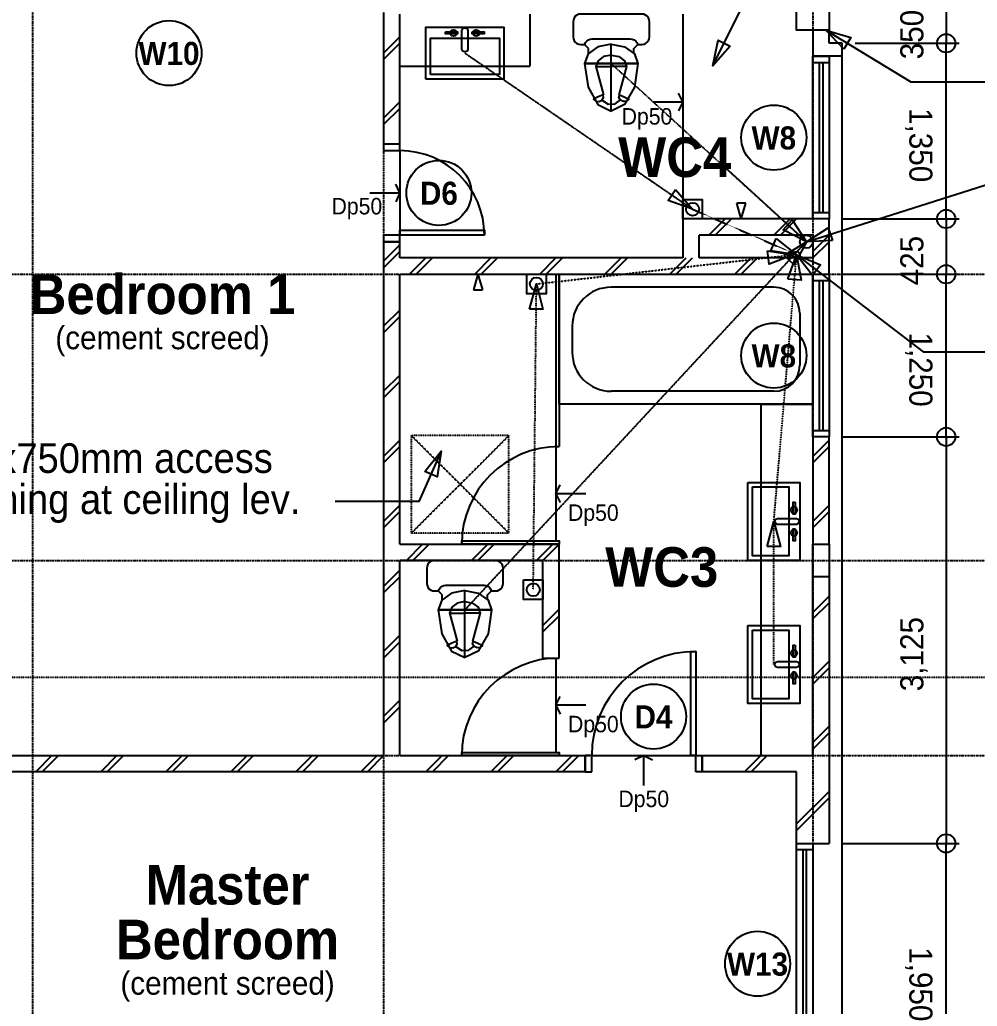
# Model space of a CAD drawing. Header units: inches. Extents: x 1543 to 314687, y -56168 to -771.
# Drawn here: x 55964 to 63326, y -42698 to -35115 of the extents above; entities that cross this region are included whole.
import ezdxf

# ---------------------------------------------------------------- set-up
doc = ezdxf.new("R2010")
doc.units = ezdxf.units.IN
doc.header["$MEASUREMENT"] = 0
for name, pattern in [('PC_DASH_1', [0.125, 0.055556, -0.069444]), ('PC_DASH_2', [0.638889, 0.277778, -0.083333, 0.055556, -0.083333, 0.055556, -0.083333]), ('PC_DASH_3', [0.069444, 0.027778, -0.041667])]:
    doc.linetypes.add(name, pattern=pattern)
for name, color, linetype in [('First Floor Plan', 7, 'Continuous'), ('Grid Line', 7, 'Continuous'), ('Text', 7, 'Continuous')]:
    doc.layers.add(name, color=color, linetype=linetype)

# ---------------------------------------------------------------- blocks, each defined once
blk = doc.blocks.new('PD_914015')
at = {"layer": 'Grid Line', "color": 12, "linetype": 'PC_DASH_2', "true_color": 0xdc0806}
for p, q in [((56061.8, -32071), (56061.8, -54071)), ((58761.8, -32071), (58761.8, -54071)), ((62061.8, -32071), (62061.8, -54071))]:
    blk.add_line(p, q, dxfattribs=at)
blk = doc.blocks.new('PD_914177')
at = {"layer": 'Grid Line', "color": 12, "true_color": 0xdc0806}
blk.add_line((63086.8, -34946), (63086.8, -35296), dxfattribs=at)
for centre in [(63086.8, -34946), (63086.8, -35296)]:
    blk.add_circle(centre, 70.6, dxfattribs=at)
at = {"layer": 'Grid Line', "color": 7, "insert": (62734, -35228.9), "char_height": 177.491, "width": 423.333, "attachment_point": 2, "rotation": 90}
blk.add_mtext('\\pxsm0.83;\\fHelvetica|b0|i0|c0|p177.4913;\\W0.92;350', dxfattribs=at)
blk = doc.blocks.new('PD_914176')
at = {"layer": 'Grid Line', "color": 12, "true_color": 0xdc0806}
for p, q in [((62286.8, -34946), (63186.8, -34946)), ((62386.8, -35296), (63186.8, -35296))]:
    blk.add_line(p, q, dxfattribs=at)
at = {"layer": 'Grid Line'}
blk.add_blockref('PD_914177', (0, 0), dxfattribs=at)
blk = doc.blocks.new('PD_914227')
at = {"layer": 'Grid Line', "color": 12, "true_color": 0xdc0806}
blk.add_line((63086.8, -36646), (63086.8, -35296), dxfattribs=at)
for centre in [(63086.8, -35296), (63086.8, -36646)]:
    blk.add_circle(centre, 70.6, dxfattribs=at)
at = {"layer": 'Grid Line', "color": 7, "insert": (62981, -36078.9), "char_height": 177.491, "width": 635, "attachment_point": 2, "rotation": 270}
blk.add_mtext('\\pxsm0.83;\\fHelvetica|b0|i0|c0|p177.4913;\\W0.92;1,350', dxfattribs=at)
blk = doc.blocks.new('PD_914226')
at = {"layer": 'Grid Line', "color": 12, "true_color": 0xdc0806}
for p, q in [((62386.8, -35296), (63186.8, -35296)), ((62286.8, -36646), (63186.8, -36646))]:
    blk.add_line(p, q, dxfattribs=at)
at = {"layer": 'Grid Line'}
blk.add_blockref('PD_914227', (0, 0), dxfattribs=at)
blk = doc.blocks.new('PD_914229')
at = {"layer": 'Grid Line', "color": 12, "true_color": 0xdc0806}
blk.add_line((63086.8, -36646), (63086.8, -37071), dxfattribs=at)
for centre in [(63086.8, -36646), (63086.8, -37071)]:
    blk.add_circle(centre, 70.6, dxfattribs=at)
at = {"layer": 'Grid Line', "color": 7, "insert": (62734, -36966.4), "char_height": 177.491, "width": 423.333, "attachment_point": 2, "rotation": 90}
blk.add_mtext('\\pxsm0.83;\\fHelvetica|b0|i0|c0|p177.4913;\\W0.92;425', dxfattribs=at)
blk = doc.blocks.new('PD_914228')
at = {"layer": 'Grid Line', "color": 12, "true_color": 0xdc0806}
for p, q in [((62286.8, -36646), (63186.8, -36646)), ((62286.8, -37071), (63186.8, -37071))]:
    blk.add_line(p, q, dxfattribs=at)
at = {"layer": 'Grid Line'}
blk.add_blockref('PD_914229', (0, 0), dxfattribs=at)
blk = doc.blocks.new('PD_914231')
at = {"layer": 'Grid Line', "color": 12, "true_color": 0xdc0806}
blk.add_line((63086.8, -38321), (63086.8, -37071), dxfattribs=at)
for centre in [(63086.8, -37071), (63086.8, -38321)]:
    blk.add_circle(centre, 70.6, dxfattribs=at)
at = {"layer": 'Grid Line', "color": 7, "insert": (62981, -37803.9), "char_height": 177.491, "width": 635, "attachment_point": 2, "rotation": 270}
blk.add_mtext('\\pxsm0.83;\\fHelvetica|b0|i0|c0|p177.4913;\\W0.92;1,250', dxfattribs=at)
blk = doc.blocks.new('PD_914230')
at = {"layer": 'Grid Line', "color": 12, "true_color": 0xdc0806}
for p, q in [((62286.8, -37071), (63186.8, -37071)), ((62286.8, -38321), (63186.8, -38321))]:
    blk.add_line(p, q, dxfattribs=at)
at = {"layer": 'Grid Line'}
blk.add_blockref('PD_914231', (0, 0), dxfattribs=at)
blk = doc.blocks.new('PD_914233')
at = {"layer": 'Grid Line', "color": 12, "true_color": 0xdc0806}
blk.add_line((63086.8, -38321), (63086.8, -41446), dxfattribs=at)
for centre in [(63086.8, -38321), (63086.8, -41446)]:
    blk.add_circle(centre, 70.6, dxfattribs=at)
at = {"layer": 'Grid Line', "color": 7, "insert": (62734, -39991.4), "char_height": 177.491, "width": 635, "attachment_point": 2, "rotation": 90}
blk.add_mtext('\\pxsm0.83;\\fHelvetica|b0|i0|c0|p177.4913;\\W0.92;3,125', dxfattribs=at)
blk = doc.blocks.new('PD_914232')
at = {"layer": 'Grid Line', "color": 12, "true_color": 0xdc0806}
for p, q in [((62286.8, -38321), (63186.8, -38321)), ((62286.8, -41446), (63186.8, -41446))]:
    blk.add_line(p, q, dxfattribs=at)
at = {"layer": 'Grid Line'}
blk.add_blockref('PD_914233', (0, 0), dxfattribs=at)
blk = doc.blocks.new('PD_914235')
at = {"layer": 'Grid Line', "color": 12, "true_color": 0xdc0806}
blk.add_line((63086.8, -43396), (63086.8, -41446), dxfattribs=at)
for centre in [(63086.8, -41446), (63086.8, -43396)]:
    blk.add_circle(centre, 70.6, dxfattribs=at)
at = {"layer": 'Grid Line', "color": 7, "insert": (62981, -42528.9), "char_height": 177.491, "width": 635, "attachment_point": 2, "rotation": 270}
blk.add_mtext('\\pxsm0.83;\\fHelvetica|b0|i0|c0|p177.4913;\\W0.92;1,950', dxfattribs=at)
blk = doc.blocks.new('PD_914234')
at = {"layer": 'Grid Line', "color": 12, "true_color": 0xdc0806}
for p, q in [((62286.8, -41446), (63186.8, -41446)), ((62386.8, -43396), (63186.8, -43396))]:
    blk.add_line(p, q, dxfattribs=at)
at = {"layer": 'Grid Line'}
blk.add_blockref('PD_914235', (0, 0), dxfattribs=at)
blk = doc.blocks.new('PD_914238')
at = {"layer": 'Grid Line', "color": 12, "linetype": 'PC_DASH_2', "true_color": 0xdc0806}
for p, q in [((38561.8, -37071), (66561.8, -37071)), ((38561.8, -39271), (66561.8, -39271)), ((38561.8, -40771), (66561.8, -40771))]:
    blk.add_line(p, q, dxfattribs=at)
blk = doc.blocks.new('PD_914742')
at = {"layer": 'First Floor Plan', "color": 7}
for p, q in [((60337.6, -35335.1), (60306.5, -35303.9)), ((60337.6, -35371.7), (60337.6, -35335.1)), ((60686, -35335.1), (60717.1, -35303.9)), ((60686, -35371.7), (60686, -35335.1))]:
    blk.add_line(p, q, dxfattribs=at)
for points in [[(60715.2, -35305.7), (60746.5, -35305.7), (60761.7, -35303.7), (60775.8, -35297.9), (60788, -35288.5), (60797.3, -35276.4), (60803.2, -35262.2), (60805.2, -35247), (60805.2, -35129.7), (60803.2, -35114.5), (60797.3, -35100.4), (60788, -35088.2), (60775.8, -35078.9), (60761.7, -35073), (60746.5, -35071), (60277.1, -35071), (60261.9, -35073), (60247.8, -35078.9), (60235.6, -35088.2), (60226.3, -35100.4), (60220.4, -35114.5), (60218.4, -35129.7), (60218.4, -35247), (60220.4, -35262.2), (60226.3, -35276.4), (60235.6, -35288.5), (60247.8, -35297.9), (60261.9, -35303.7), (60277.1, -35305.7), (60308.4, -35305.7), (60308.5, -35305.2), (60314.3, -35291), (60323.6, -35278.9), (60335.8, -35269.6), (60349.9, -35263.7), (60365.1, -35261.7), (60658.5, -35261.7), (60673.7, -35263.7), (60687.8, -35269.6), (60700, -35278.9), (60709.3, -35291), (60715.1, -35305.2), (60715.2, -35305.7)], [(60511.8, -35451.3), (60511.8, -35303), (60409.1, -35322.9), (60334, -35377.2), (60306.4, -35451.3), (60511.8, -35451.3)], [(60511.8, -35451.3), (60511.8, -35303), (60614.5, -35322.9), (60689.6, -35377.2), (60717.1, -35451.3), (60717.1, -35451.3), (60511.8, -35451.3)], [(60511.8, -35475.4), (60511.8, -35386.4), (60453.1, -35398.3), (60410.2, -35430.9), (60394.5, -35475.4), (60511.8, -35475.4)], [(60511.8, -35475.4), (60511.8, -35386.4), (60570.5, -35398.3), (60613.4, -35430.9), (60629.1, -35475.4), (60629.1, -35475.4), (60511.8, -35475.4)], [(60511.8, -35451.3), (60306.5, -35451.3), (60306.5, -35451.3), (60334, -35633.9), (60409.1, -35767.5), (60511.8, -35816.4), (60511.8, -35451.3)], [(60394.5, -35474.1), (60453.1, -35691.3)], [(60511.8, -35451.3), (60717.1, -35451.3), (60689.6, -35633.9), (60614.5, -35767.5), (60511.8, -35816.4), (60511.8, -35451.3)], [(60629.1, -35474.1), (60570.5, -35691.3)], [(60412.1, -35706.7), (60376.1, -35724.2), (60394, -35739.7), (60418.5, -35743.1), (60440.7, -35733.1), (60452.4, -35713.5), (60449.4, -35691.3), (60412.1, -35706.7)], [(60611.5, -35706.7), (60647.5, -35724.2), (60629.6, -35739.7), (60605.1, -35743.1), (60582.9, -35733.1), (60571.1, -35713.5), (60574.2, -35691.3), (60611.5, -35706.7)], [(60445.5, -35736.1), (60488.9, -35762.9), (60541.5, -35760.8), (60582.2, -35730.8)]]:
    blk.add_lwpolyline(points, dxfattribs=at)
blk = doc.blocks.new('PD_914744')
at = {"layer": 'First Floor Plan', "color": 7}
for p, q in [((61936.8, -43296), (61936.8, -43246)), ((61936.8, -43246), (62061.8, -43246)), ((62061.8, -43296), (61936.8, -43296)), ((62061.8, -43246), (62061.8, -43296))]:
    blk.add_line(p, q, dxfattribs=at)
blk = doc.blocks.new('PD_914745')
at = {"layer": 'First Floor Plan', "color": 7}
for p, q in [((61936.8, -41496), (61936.8, -41446)), ((61936.8, -41446), (62061.8, -41446)), ((62061.8, -41446), (62061.8, -41496)), ((62061.8, -41496), (61936.8, -41496))]:
    blk.add_line(p, q, dxfattribs=at)
blk = doc.blocks.new('PD_914743')
at = {"layer": 'First Floor Plan', "color": 7}
for p, q in [((61936.8, -43296), (61936.8, -41446)), ((62061.8, -41446), (62061.8, -43296)), ((61986.3, -43246), (61986.3, -41496)), ((62012.3, -43246), (62012.3, -41496))]:
    blk.add_line(p, q, dxfattribs=at)
at = {"layer": 'First Floor Plan'}
for name in ['PD_914745', 'PD_914744']:
    blk.add_blockref(name, (0, 0), dxfattribs=at)
blk = doc.blocks.new('PD_914746')
at = {"layer": 'First Floor Plan', "color": 7}
blk.add_lwpolyline([(59361.8, -40746), (60111.8, -40746), (60111.8, -40771), (59361.8, -40771), (59361.8, -40746)], dxfattribs=at)
blk.add_arc((60111.8, -40771), 750, 90, 180, dxfattribs=at)
blk = doc.blocks.new('PD_914747')
at = {"layer": 'First Floor Plan', "color": 7}
blk.add_lwpolyline([(59361.8, -39121), (60111.8, -39121), (60111.8, -39146), (59361.8, -39146), (59361.8, -39121)], dxfattribs=at)
blk.add_arc((60111.8, -39146), 750, 90, 180, dxfattribs=at)
blk = doc.blocks.new('PD_914748')
at = {"layer": 'First Floor Plan', "color": 7}
for p, q in [((60111.8, -37071), (62061.8, -37071)), ((60111.8, -38071), (60111.8, -37071)), ((62061.8, -37071), (62061.8, -38071)), ((61761.8, -37171), (60511.8, -37171)), ((61961.8, -37371), (61961.8, -37771)), ((60211.8, -37471), (60211.8, -37671)), ((61761.8, -37971), (60511.8, -37971)), ((62061.8, -38071), (60111.8, -38071))]:
    blk.add_line(p, q, dxfattribs=at)
for centre, radius, start, end in [((60511.8, -37471), 300, 90, 180), ((61761.8, -37371), 200, 0, 90), ((60511.8, -37671), 300, 180, 270), ((61761.8, -37771), 200, 270, 0)]:
    blk.add_arc(centre, radius, start, end, dxfattribs=at)
blk = doc.blocks.new('PD_914749')
at = {"layer": 'First Floor Plan', "color": 7}
blk.add_lwpolyline([(59836.8, -39421), (59986.8, -39421), (59986.8, -39571), (59836.8, -39571), (59836.8, -39421)], dxfattribs=at)
blk.add_circle((59911.8, -39496), 50, dxfattribs=at)
blk = doc.blocks.new('PD_914751')
at = {"layer": 'First Floor Plan', "color": 7}
for p, q in [((62061.8, -38321), (62061.8, -38271)), ((62061.8, -38271), (62186.8, -38271)), ((62186.8, -38271), (62186.8, -38321)), ((62186.8, -38321), (62061.8, -38321))]:
    blk.add_line(p, q, dxfattribs=at)
blk = doc.blocks.new('PD_914752')
at = {"layer": 'First Floor Plan', "color": 7}
for p, q in [((62061.8, -37121), (62061.8, -37071)), ((62061.8, -37071), (62186.8, -37071)), ((62186.8, -37071), (62186.8, -37121)), ((62186.8, -37121), (62061.8, -37121))]:
    blk.add_line(p, q, dxfattribs=at)
blk = doc.blocks.new('PD_914750')
at = {"layer": 'First Floor Plan', "color": 7}
for p, q in [((62061.8, -38321), (62061.8, -37071)), ((62186.8, -37071), (62186.8, -38321)), ((62111.3, -37121), (62111.3, -38271)), ((62137.3, -37121), (62137.3, -38271))]:
    blk.add_line(p, q, dxfattribs=at)
at = {"layer": 'First Floor Plan'}
for name in ['PD_914752', 'PD_914751']:
    blk.add_blockref(name, (0, 0), dxfattribs=at)
blk = doc.blocks.new('PD_914754')
at = {"layer": 'First Floor Plan', "color": 7}
for p, q in [((60361.8, -40771), (60311.8, -40771)), ((60311.8, -40771), (60311.8, -40896)), ((60361.8, -40896), (60361.8, -40771)), ((60311.8, -40896), (60361.8, -40896))]:
    blk.add_line(p, q, dxfattribs=at)
blk = doc.blocks.new('PD_914755')
at = {"layer": 'First Floor Plan', "color": 7}
for p, q in [((61161.8, -40896), (61161.8, -40771)), ((61161.8, -40771), (61211.8, -40771)), ((61211.8, -40771), (61211.8, -40896)), ((61211.8, -40896), (61161.8, -40896))]:
    blk.add_line(p, q, dxfattribs=at)
blk = doc.blocks.new('PD_914753')
at = {"layer": 'First Floor Plan', "color": 7}
blk.add_lwpolyline([(61123.8, -40771), (61123.8, -39971), (61161.8, -39971), (61161.8, -40771), (61123.8, -40771)], dxfattribs=at)
blk.add_arc((61161.8, -40771), 800, 90, 180, dxfattribs=at)
at = {"layer": 'First Floor Plan'}
for name in ['PD_914754', 'PD_914755']:
    blk.add_blockref(name, (0, 0), dxfattribs=at)
blk = doc.blocks.new('PD_914760')
at = {"layer": 'First Floor Plan', "color": 7}
for p, q in [((62061.8, -36646), (62061.8, -36596)), ((62061.8, -36596), (62186.8, -36596)), ((62186.8, -36596), (62186.8, -36646)), ((62186.8, -36646), (62061.8, -36646))]:
    blk.add_line(p, q, dxfattribs=at)
blk = doc.blocks.new('PD_914761')
at = {"layer": 'First Floor Plan', "color": 7}
for p, q in [((62061.8, -35446), (62061.8, -35396)), ((62061.8, -35396), (62186.8, -35396)), ((62186.8, -35396), (62186.8, -35446)), ((62186.8, -35446), (62061.8, -35446))]:
    blk.add_line(p, q, dxfattribs=at)
blk = doc.blocks.new('PD_914759')
at = {"layer": 'First Floor Plan', "color": 7}
for p, q in [((62061.8, -36646), (62061.8, -35396)), ((62186.8, -35396), (62186.8, -36646)), ((62111.3, -35446), (62111.3, -36596)), ((62137.3, -35446), (62137.3, -36596))]:
    blk.add_line(p, q, dxfattribs=at)
at = {"layer": 'First Floor Plan'}
for name in ['PD_914761', 'PD_914760']:
    blk.add_blockref(name, (0, 0), dxfattribs=at)
blk = doc.blocks.new('PD_914766')
at = {"layer": 'First Floor Plan', "color": 7}
for p, q in [((58886.8, -36771), (58761.8, -36771)), ((58761.8, -36771), (58761.8, -36821)), ((58886.8, -36821), (58886.8, -36771)), ((58761.8, -36821), (58886.8, -36821))]:
    blk.add_line(p, q, dxfattribs=at)
blk = doc.blocks.new('PD_914767')
at = {"layer": 'First Floor Plan', "color": 7}
for p, q in [((58886.8, -36071), (58761.8, -36071)), ((58761.8, -36071), (58761.8, -36121)), ((58886.8, -36121), (58886.8, -36071)), ((58761.8, -36121), (58886.8, -36121))]:
    blk.add_line(p, q, dxfattribs=at)
blk = doc.blocks.new('PD_914765')
at = {"layer": 'First Floor Plan', "color": 7}
blk.add_lwpolyline([(59536.8, -36771), (58886.8, -36771), (58886.8, -36733), (59536.8, -36733), (59536.8, -36771)], dxfattribs=at)
blk.add_arc((58886.8, -36771), 650, 0, 90, dxfattribs=at)
at = {"layer": 'First Floor Plan'}
for name in ['PD_914767', 'PD_914766']:
    blk.add_blockref(name, (0, 0), dxfattribs=at)
blk = doc.blocks.new('PD_914768')
at = {"layer": 'First Floor Plan', "color": 7}
for p, q in [((59212.6, -39535.1), (59181.5, -39503.9)), ((59561, -39535.1), (59592.1, -39503.9)), ((59212.6, -39571.7), (59212.6, -39535.1)), ((59561, -39571.7), (59561, -39535.1))]:
    blk.add_line(p, q, dxfattribs=at)
for points in [[(59590.2, -39505.7), (59621.5, -39505.7), (59636.7, -39503.7), (59650.8, -39497.9), (59663, -39488.5), (59672.3, -39476.4), (59678.2, -39462.2), (59680.2, -39447), (59680.2, -39329.7), (59678.2, -39314.5), (59672.3, -39300.4), (59663, -39288.2), (59650.8, -39278.9), (59636.7, -39273), (59621.5, -39271), (59152.1, -39271), (59136.9, -39273), (59122.8, -39278.9), (59110.6, -39288.2), (59101.3, -39300.4), (59095.4, -39314.5), (59093.4, -39329.7), (59093.4, -39447), (59095.4, -39462.2), (59101.3, -39476.4), (59110.6, -39488.5), (59122.8, -39497.9), (59136.9, -39503.7), (59152.1, -39505.7), (59183.4, -39505.7), (59183.5, -39505.2), (59189.3, -39491), (59198.6, -39478.9), (59210.8, -39469.6), (59224.9, -39463.7), (59240.1, -39461.7), (59533.5, -39461.7), (59548.7, -39463.7), (59562.8, -39469.6), (59575, -39478.9), (59584.3, -39491), (59590.1, -39505.2), (59590.2, -39505.7)], [(59386.8, -39651.3), (59386.8, -39503), (59284.1, -39522.9), (59209, -39577.2), (59181.4, -39651.3), (59386.8, -39651.3)], [(59386.8, -39651.3), (59386.8, -39503), (59489.5, -39522.9), (59564.6, -39577.2), (59592.1, -39651.3), (59592.1, -39651.3), (59386.8, -39651.3)], [(59386.8, -39651.3), (59181.5, -39651.3), (59181.5, -39651.3), (59209, -39833.9), (59284.1, -39967.5), (59386.8, -40016.4), (59386.8, -39651.3)], [(59386.8, -39675.4), (59386.8, -39586.4), (59328.1, -39598.3), (59285.2, -39630.9), (59269.5, -39675.4), (59386.8, -39675.4)], [(59386.8, -39675.4), (59386.8, -39586.4), (59445.5, -39598.3), (59488.4, -39630.9), (59504.1, -39675.4), (59504.1, -39675.4), (59386.8, -39675.4)], [(59386.8, -39651.3), (59592.1, -39651.3), (59564.6, -39833.9), (59489.5, -39967.5), (59386.8, -40016.4), (59386.8, -39651.3)], [(59269.5, -39674.1), (59328.1, -39891.3)], [(59504.1, -39674.1), (59445.5, -39891.3)], [(59287.1, -39906.7), (59251.1, -39924.2), (59269, -39939.7), (59293.5, -39943.1), (59315.7, -39933.1), (59327.4, -39913.5), (59324.4, -39891.3), (59287.1, -39906.7)], [(59320.5, -39936.1), (59363.9, -39962.9), (59416.5, -39960.8), (59457.2, -39930.8)], [(59486.5, -39906.7), (59522.5, -39924.2), (59504.6, -39939.7), (59480.1, -39943.1), (59457.9, -39933.1), (59446.1, -39913.5), (59449.2, -39891.3), (59486.5, -39906.7)]]:
    blk.add_lwpolyline(points, dxfattribs=at)
blk = doc.blocks.new('PD_914801')
at = {"layer": 'First Floor Plan', "color": 7}
for p, q in [((59486.8, -37071), (59451.7, -37192.1)), ((59486.8, -37071), (59521.9, -37192.1)), ((59451.7, -37192.1), (59521.9, -37192.1))]:
    blk.add_line(p, q, dxfattribs=at)
blk = doc.blocks.new('PD_914802')
at = {"layer": 'First Floor Plan', "color": 7}
blk.add_lwpolyline([(59861.8, -37071), (60011.8, -37071), (60011.8, -37221), (59861.8, -37221), (59861.8, -37071)], dxfattribs=at)
blk.add_circle((59936.8, -37146), 50, dxfattribs=at)
blk = doc.blocks.new('PD_914805')
at = {"layer": 'First Floor Plan', "color": 7}
blk.add_lwpolyline([(61924.9, -40127.6), (61924.9, -40220.2), (61909.4, -40220.2), (61909.4, -40127.6), (61924.9, -40127.6)], dxfattribs=at)
blk.add_ellipse((61916.4, -40158.5), major_axis=(0, -26.1), ratio=0.929293, dxfattribs=at)
blk = doc.blocks.new('PD_914806')
at = {"layer": 'First Floor Plan', "color": 7}
blk.add_lwpolyline([(61924.9, -39921.9), (61924.9, -40014.5), (61909.4, -40014.5), (61909.4, -39921.9), (61924.9, -39921.9)], dxfattribs=at)
blk.add_ellipse((61916.4, -39983.6), major_axis=(0, -26.1), ratio=0.929293, dxfattribs=at)
blk = doc.blocks.new('PD_914804')
at = {"layer": 'First Floor Plan', "color": 7}
blk.add_lwpolyline([(61955.7, -40068.5), (61955.7, -40073.6), (61949.7, -40088.2), (61935.1, -40094.2), (61791.1, -40094.2), (61776.6, -40088.2), (61770.6, -40073.6), (61770.6, -40068.5), (61776.6, -40053.9), (61791.1, -40047.9), (61935.1, -40047.9), (61949.7, -40053.9), (61955.7, -40068.5)], dxfattribs=at)
at = {"layer": 'First Floor Plan'}
for name in ['PD_914806', 'PD_914805']:
    blk.add_blockref(name, (0, 0), dxfattribs=at)
blk = doc.blocks.new('PD_914803')
at = {"layer": 'First Floor Plan', "color": 7}
for points in [[(61561.8, -39771), (61961.8, -39771), (61961.8, -40371), (61561.8, -40371), (61561.8, -39771)], [(61596.8, -39806), (61876.8, -39806), (61876.8, -40336), (61596.8, -40336), (61596.8, -39806)]]:
    blk.add_lwpolyline(points, dxfattribs=at)
at = {"layer": 'First Floor Plan'}
blk.add_blockref('PD_914804', (0, 0), dxfattribs=at)
blk = doc.blocks.new('PD_914807')
at = {"layer": 'First Floor Plan', "color": 7}
for p, q in [((61511.8, -36646), (61476.7, -36525)), ((61546.9, -36525), (61476.7, -36525)), ((61511.8, -36646), (61546.9, -36525))]:
    blk.add_line(p, q, dxfattribs=at)
blk = doc.blocks.new('PD_914808')
at = {"layer": 'First Floor Plan', "color": 7}
blk.add_lwpolyline([(61061.8, -36496), (61211.8, -36496), (61211.8, -36646), (61061.8, -36646), (61061.8, -36496)], dxfattribs=at)
blk.add_circle((61136.8, -36571), 50, dxfattribs=at)
blk = doc.blocks.new('PD_914811')
at = {"layer": 'First Floor Plan', "color": 7}
blk.add_lwpolyline([(59443.4, -35208), (59536, -35208), (59536, -35223.4), (59443.4, -35223.4), (59443.4, -35208)], dxfattribs=at)
blk.add_ellipse((59474.2, -35216.4), major_axis=(26.1, 0), ratio=0.929293, dxfattribs=at)
blk = doc.blocks.new('PD_914812')
at = {"layer": 'First Floor Plan', "color": 7}
blk.add_lwpolyline([(59237.6, -35208), (59330.2, -35208), (59330.2, -35223.4), (59237.6, -35223.4), (59237.6, -35208)], dxfattribs=at)
blk.add_ellipse((59299.4, -35216.4), major_axis=(26.1, 0), ratio=0.929293, dxfattribs=at)
blk = doc.blocks.new('PD_914810')
at = {"layer": 'First Floor Plan', "color": 7}
blk.add_lwpolyline([(59384.2, -35177.1), (59389.4, -35177.1), (59403.9, -35183.1), (59409.9, -35197.7), (59409.9, -35341.7), (59403.9, -35356.3), (59389.4, -35362.3), (59384.2, -35362.3), (59369.7, -35356.3), (59363.7, -35341.7), (59363.7, -35197.7), (59369.7, -35183.1), (59384.2, -35177.1)], dxfattribs=at)
at = {"layer": 'First Floor Plan'}
for name in ['PD_914812', 'PD_914811']:
    blk.add_blockref(name, (0, 0), dxfattribs=at)
blk = doc.blocks.new('PD_914809')
at = {"layer": 'First Floor Plan', "color": 7}
for points in [[(59086.8, -35571), (59086.8, -35171), (59686.8, -35171), (59686.8, -35571), (59086.8, -35571)], [(59121.8, -35536), (59121.8, -35256), (59651.8, -35256), (59651.8, -35536), (59121.8, -35536)]]:
    blk.add_lwpolyline(points, dxfattribs=at)
at = {"layer": 'First Floor Plan'}
blk.add_blockref('PD_914810', (0, 0), dxfattribs=at)
blk = doc.blocks.new('PD_914814')
at = {"layer": 'First Floor Plan', "color": 7}
for q in [(60693.8, -40802.7), (60829.8, -40802.7)]:
    blk.add_line((60761.8, -40771), q, dxfattribs=at)
blk = doc.blocks.new('PD_914813')
at = {"layer": 'First Floor Plan', "color": 7}
blk.add_line((60761.8, -41001.7), (60761.8, -40771), dxfattribs=at)
at = {"layer": 'First Floor Plan'}
blk.add_blockref('PD_914814', (0, 0), dxfattribs=at)
blk = doc.blocks.new('PD_914816')
at = {"layer": 'First Floor Plan', "color": 7}
for q in [(61030.1, -35678.1), (61030.1, -35814)]:
    blk.add_line((61061.8, -35746), q, dxfattribs=at)
blk = doc.blocks.new('PD_914815')
at = {"layer": 'First Floor Plan', "color": 7}
blk.add_line((60831.2, -35746), (61061.8, -35746), dxfattribs=at)
at = {"layer": 'First Floor Plan'}
blk.add_blockref('PD_914816', (0, 0), dxfattribs=at)
blk = doc.blocks.new('PD_914818')
at = {"layer": 'First Floor Plan', "color": 7}
for q in [(58855.1, -36378.1), (58855.1, -36514)]:
    blk.add_line((58886.8, -36446), q, dxfattribs=at)
blk = doc.blocks.new('PD_914817')
at = {"layer": 'First Floor Plan', "color": 7}
blk.add_line((58656.2, -36446), (58886.8, -36446), dxfattribs=at)
at = {"layer": 'First Floor Plan'}
blk.add_blockref('PD_914818', (0, 0), dxfattribs=at)
blk = doc.blocks.new('PD_914826')
at = {"layer": 'First Floor Plan', "color": 7}
blk.add_lwpolyline([(61924.9, -39027.6), (61924.9, -39120.2), (61909.4, -39120.2), (61909.4, -39027.6), (61924.9, -39027.6)], dxfattribs=at)
blk.add_ellipse((61916.4, -39058.5), major_axis=(0, -26.1), ratio=0.929293, dxfattribs=at)
blk = doc.blocks.new('PD_914827')
at = {"layer": 'First Floor Plan', "color": 7}
blk.add_lwpolyline([(61924.9, -38821.9), (61924.9, -38914.5), (61909.4, -38914.5), (61909.4, -38821.9), (61924.9, -38821.9)], dxfattribs=at)
blk.add_ellipse((61916.4, -38883.6), major_axis=(0, -26.1), ratio=0.929293, dxfattribs=at)
blk = doc.blocks.new('PD_914825')
at = {"layer": 'First Floor Plan', "color": 7}
blk.add_lwpolyline([(61955.7, -38968.5), (61955.7, -38973.6), (61949.7, -38988.2), (61935.1, -38994.2), (61791.1, -38994.2), (61776.6, -38988.2), (61770.6, -38973.6), (61770.6, -38968.5), (61776.6, -38953.9), (61791.1, -38947.9), (61935.1, -38947.9), (61949.7, -38953.9), (61955.7, -38968.5)], dxfattribs=at)
at = {"layer": 'First Floor Plan'}
for name in ['PD_914827', 'PD_914826']:
    blk.add_blockref(name, (0, 0), dxfattribs=at)
blk = doc.blocks.new('PD_914824')
at = {"layer": 'First Floor Plan', "color": 7}
for points in [[(61561.8, -38671), (61961.8, -38671), (61961.8, -39271), (61561.8, -39271), (61561.8, -38671)], [(61596.8, -38706), (61876.8, -38706), (61876.8, -39236), (61596.8, -39236), (61596.8, -38706)]]:
    blk.add_lwpolyline(points, dxfattribs=at)
at = {"layer": 'First Floor Plan'}
blk.add_blockref('PD_914825', (0, 0), dxfattribs=at)
blk = doc.blocks.new('PD_914829')
at = {"layer": 'First Floor Plan', "color": 7}
for q in [(60118.5, -38690.6), (60118.5, -38826.5)]:
    blk.add_line((60086.8, -38758.5), q, dxfattribs=at)
blk = doc.blocks.new('PD_914828')
at = {"layer": 'First Floor Plan', "color": 7}
blk.add_line((60317.4, -38758.5), (60086.8, -38758.5), dxfattribs=at)
at = {"layer": 'First Floor Plan'}
blk.add_blockref('PD_914829', (0, 0), dxfattribs=at)
blk = doc.blocks.new('PD_914843')
at = {"layer": 'First Floor Plan', "color": 7}
for p, q in [((60461.8, -37071), (60586.8, -36946)), ((60511.8, -37071), (60636.8, -36946))]:
    blk.add_line(p, q, dxfattribs=at)
blk = doc.blocks.new('PD_914844')
at = {"layer": 'First Floor Plan', "color": 7}
for p, q in [((58886.8, -37846), (58761.8, -37971)), ((58886.8, -37896), (58761.8, -38021))]:
    blk.add_line(p, q, dxfattribs=at)
blk = doc.blocks.new('PD_914845')
at = {"layer": 'First Floor Plan', "color": 7}
for p, q in [((60961.8, -37071), (61086.8, -36946)), ((61011.8, -37071), (61136.8, -36946))]:
    blk.add_line(p, q, dxfattribs=at)
blk = doc.blocks.new('PD_914846')
at = {"layer": 'First Floor Plan', "color": 7}
for p, q in [((58886.8, -38346), (58761.8, -38471)), ((58886.8, -38396), (58761.8, -38521))]:
    blk.add_line(p, q, dxfattribs=at)
blk = doc.blocks.new('PD_914847')
at = {"layer": 'First Floor Plan', "color": 7}
for p, q in [((62061.8, -40171), (62186.8, -40046)), ((62061.8, -40221), (62186.8, -40096))]:
    blk.add_line(p, q, dxfattribs=at)
blk = doc.blocks.new('PD_914848')
at = {"layer": 'First Floor Plan', "color": 7}
for p, q in [((61661.8, -40771), (61536.8, -40896)), ((61711.8, -40771), (61586.8, -40896))]:
    blk.add_line(p, q, dxfattribs=at)
blk = doc.blocks.new('PD_914849')
at = {"layer": 'First Floor Plan', "color": 7}
for p, q in [((58886.8, -38846), (58761.8, -38971)), ((58886.8, -38896), (58761.8, -39021))]:
    blk.add_line(p, q, dxfattribs=at)
blk = doc.blocks.new('PD_914850')
at = {"layer": 'First Floor Plan', "color": 7}
for p, q in [((59461.8, -37071), (59586.8, -36946)), ((59511.8, -37071), (59636.8, -36946))]:
    blk.add_line(p, q, dxfattribs=at)
blk = doc.blocks.new('PD_914851')
at = {"layer": 'First Floor Plan', "color": 7}
for p, q in [((58886.8, -37346), (58761.8, -37471)), ((58886.8, -37396), (58761.8, -37521))]:
    blk.add_line(p, q, dxfattribs=at)
blk = doc.blocks.new('PD_914852')
at = {"layer": 'First Floor Plan', "color": 7}
for p, q in [((58886.8, -36846), (58761.8, -36971)), ((58886.8, -36896), (58761.8, -37021))]:
    blk.add_line(p, q, dxfattribs=at)
blk = doc.blocks.new('PD_914853')
at = {"layer": 'First Floor Plan', "color": 7}
for p, q in [((61461.8, -37071), (61586.8, -36946)), ((61511.8, -37071), (61636.8, -36946))]:
    blk.add_line(p, q, dxfattribs=at)
blk = doc.blocks.new('PD_914854')
at = {"layer": 'First Floor Plan', "color": 7}
for p, q in [((62061.8, -36896), (62186.8, -36771)), ((62061.8, -36946), (62186.8, -36821))]:
    blk.add_line(p, q, dxfattribs=at)
blk = doc.blocks.new('PD_914855')
at = {"layer": 'First Floor Plan', "color": 7}
for p, q in [((58961.8, -37071), (59086.8, -36946)), ((59011.8, -37071), (59136.8, -36946))]:
    blk.add_line(p, q, dxfattribs=at)
blk = doc.blocks.new('PD_914857')
at = {"layer": 'First Floor Plan', "color": 7}
for p, q in [((58886.8, -35246), (58761.8, -35371)), ((58886.8, -35296), (58761.8, -35421))]:
    blk.add_line(p, q, dxfattribs=at)
blk = doc.blocks.new('PD_914897')
at = {"layer": 'First Floor Plan', "color": 7}
for p, q in [((58886.8, -39346), (58761.8, -39471)), ((58886.8, -39396), (58761.8, -39521))]:
    blk.add_line(p, q, dxfattribs=at)
blk = doc.blocks.new('PD_914898')
at = {"layer": 'First Floor Plan', "color": 7}
for p, q in [((58886.8, -39846), (58761.8, -39971)), ((58886.8, -39896), (58761.8, -40021))]:
    blk.add_line(p, q, dxfattribs=at)
blk = doc.blocks.new('PD_914899')
at = {"layer": 'First Floor Plan', "color": 7}
for p, q in [((58886.8, -40346), (58761.8, -40471)), ((58886.8, -40396), (58761.8, -40521))]:
    blk.add_line(p, q, dxfattribs=at)
blk = doc.blocks.new('PD_914900')
at = {"layer": 'First Floor Plan', "color": 7}
for p, q in [((62061.8, -39671), (62186.8, -39546)), ((62061.8, -39721), (62186.8, -39596))]:
    blk.add_line(p, q, dxfattribs=at)
blk = doc.blocks.new('PD_914901')
at = {"layer": 'First Floor Plan', "color": 7}
for p, q in [((61936.8, -41296), (62186.8, -41046)), ((61936.8, -41346), (62186.8, -41096))]:
    blk.add_line(p, q, dxfattribs=at)
blk = doc.blocks.new('PD_914923')
at = {"layer": 'First Floor Plan', "color": 7, "linetype": 'PC_DASH_3'}
for p, q in [((59725.1, -38310.7), (58975.1, -38310.7)), ((58975.1, -39060.7), (58975.1, -38310.7)), ((59725.1, -39060.7), (59725.1, -38310.7)), ((59725.1, -39060.7), (58975.1, -39060.7))]:
    blk.add_line(p, q, dxfattribs=at)
at = {"layer": 'First Floor Plan', "color": 7, "linetype": 'PC_DASH_1'}
for p, q in [((59725.1, -39060.7), (58975.1, -38310.7)), ((58975.1, -39060.7), (59725.1, -38310.7))]:
    blk.add_line(p, q, dxfattribs=at)
blk = doc.blocks.new('PD_914926')
at = {"layer": 'First Floor Plan', "color": 7}
for p, q in [((59961.8, -37071), (60086.8, -36946)), ((60011.8, -37071), (60136.8, -36946))]:
    blk.add_line(p, q, dxfattribs=at)
blk = doc.blocks.new('PD_914927')
at = {"layer": 'First Floor Plan', "color": 7}
for p, q in [((61261.8, -36771), (61386.8, -36646)), ((61311.8, -36771), (61436.8, -36646))]:
    blk.add_line(p, q, dxfattribs=at)
blk = doc.blocks.new('PD_914928')
at = {"layer": 'First Floor Plan', "color": 7}
for p, q in [((61761.8, -36771), (61886.8, -36646)), ((61811.8, -36771), (61936.8, -36646))]:
    blk.add_line(p, q, dxfattribs=at)
blk = doc.blocks.new('PD_914929')
at = {"layer": 'First Floor Plan', "color": 7}
for p, q in [((62061.8, -38971), (62186.8, -38846)), ((62061.8, -39021), (62186.8, -38896))]:
    blk.add_line(p, q, dxfattribs=at)
blk = doc.blocks.new('PD_914930')
at = {"layer": 'First Floor Plan', "color": 7}
for p, q in [((62061.8, -38471), (62186.8, -38346)), ((62061.8, -38521), (62186.8, -38396))]:
    blk.add_line(p, q, dxfattribs=at)
blk = doc.blocks.new('PD_914932')
at = {"layer": 'First Floor Plan', "color": 7}
for q in [(60118.5, -40315.6), (60118.5, -40451.5)]:
    blk.add_line((60086.8, -40383.5), q, dxfattribs=at)
blk = doc.blocks.new('PD_914931')
at = {"layer": 'First Floor Plan', "color": 7}
blk.add_line((60317.4, -40383.5), (60086.8, -40383.5), dxfattribs=at)
at = {"layer": 'First Floor Plan'}
blk.add_blockref('PD_914932', (0, 0), dxfattribs=at)
blk = doc.blocks.new('PD_914933')
at = {"layer": 'First Floor Plan', "color": 7}
for p, q in [((58936.8, -39271), (59061.8, -39146)), ((58986.8, -39271), (59111.8, -39146))]:
    blk.add_line(p, q, dxfattribs=at)
blk = doc.blocks.new('PD_914934')
at = {"layer": 'First Floor Plan', "color": 7}
for p, q in [((59986.8, -39771), (60111.8, -39646)), ((59986.8, -39821), (60111.8, -39696))]:
    blk.add_line(p, q, dxfattribs=at)
blk = doc.blocks.new('PD_914935')
at = {"layer": 'First Floor Plan', "color": 7}
for p, q in [((59436.8, -39271), (59561.8, -39146)), ((59486.8, -39271), (59611.8, -39146))]:
    blk.add_line(p, q, dxfattribs=at)
blk = doc.blocks.new('PD_914936')
at = {"layer": 'First Floor Plan', "color": 7}
for p, q in [((59936.8, -39271), (60061.8, -39146)), ((59986.8, -39271), (60111.8, -39146))]:
    blk.add_line(p, q, dxfattribs=at)
blk = doc.blocks.new('PD_914937')
at = {"layer": 'First Floor Plan', "color": 7}
for p, q in [((58886.8, -35746), (58761.8, -35871)), ((58886.8, -35796), (58761.8, -35921))]:
    blk.add_line(p, q, dxfattribs=at)
blk = doc.blocks.new('PD_914939')
at = {"layer": 'First Floor Plan', "color": 7}
for p, q in [((62061.8, -40671), (62186.8, -40546)), ((62061.8, -40721), (62186.8, -40596))]:
    blk.add_line(p, q, dxfattribs=at)
blk = doc.blocks.new('PD_914957')
at = {"layer": 'First Floor Plan', "color": 7}
for p, q in [((56211.8, -40771), (56086.8, -40896)), ((56261.8, -40771), (56136.8, -40896))]:
    blk.add_line(p, q, dxfattribs=at)
blk = doc.blocks.new('PD_914958')
at = {"layer": 'First Floor Plan', "color": 7}
for p, q in [((56711.8, -40771), (56586.8, -40896)), ((56761.8, -40771), (56636.8, -40896))]:
    blk.add_line(p, q, dxfattribs=at)
blk = doc.blocks.new('PD_914959')
at = {"layer": 'First Floor Plan', "color": 7}
for p, q in [((57211.8, -40771), (57086.8, -40896)), ((57261.8, -40771), (57136.8, -40896))]:
    blk.add_line(p, q, dxfattribs=at)
blk = doc.blocks.new('PD_914960')
at = {"layer": 'First Floor Plan', "color": 7}
for p, q in [((57711.8, -40771), (57586.8, -40896)), ((57761.8, -40771), (57636.8, -40896))]:
    blk.add_line(p, q, dxfattribs=at)
blk = doc.blocks.new('PD_914961')
at = {"layer": 'First Floor Plan', "color": 7}
for p, q in [((58211.8, -40771), (58086.8, -40896)), ((58261.8, -40771), (58136.8, -40896))]:
    blk.add_line(p, q, dxfattribs=at)
blk = doc.blocks.new('PD_914962')
at = {"layer": 'First Floor Plan', "color": 7}
for p, q in [((58711.8, -40771), (58586.8, -40896)), ((58761.8, -40771), (58636.8, -40896))]:
    blk.add_line(p, q, dxfattribs=at)
blk = doc.blocks.new('PD_914963')
at = {"layer": 'First Floor Plan', "color": 12, "true_color": 0xdc0806}
for p, q in [((59211.8, -40771), (59086.8, -40896)), ((59261.8, -40771), (59136.8, -40896))]:
    blk.add_line(p, q, dxfattribs=at)
blk = doc.blocks.new('PD_914964')
at = {"layer": 'First Floor Plan', "color": 7}
for p, q in [((59711.8, -40771), (59586.8, -40896)), ((59761.8, -40771), (59636.8, -40896))]:
    blk.add_line(p, q, dxfattribs=at)
blk = doc.blocks.new('PD_914965')
at = {"layer": 'First Floor Plan', "color": 7}
for p, q in [((60211.8, -40771), (60086.8, -40896)), ((60261.8, -40771), (60136.8, -40896))]:
    blk.add_line(p, q, dxfattribs=at)
blk = doc.blocks.new('PD_914976')
at = {"layer": 'First Floor Plan', "color": 7, "linetype": 'PC_DASH_3'}
blk.add_line((64461.8, -40171), (41761.8, -40171), dxfattribs=at)
blk = doc.blocks.new('PD_915004')
at = {"layer": 'First Floor Plan', "color": 7}
blk.add_circle((57111.8, -35371), 250, dxfattribs=at)
at = {"layer": 'First Floor Plan', "color": 7, "insert": (57111.8, -35284.8), "char_height": 177.491, "width": 493.889, "attachment_point": 2}
blk.add_mtext('\\pxsm0.83;\\fHelvetica|b1|i0|c0|p177.4913;\\W0.92;W10', dxfattribs=at)
blk = doc.blocks.new('PD_915072')
at = {"layer": 'Text', "color": 7}
blk.add_circle((59186.8, -36446), 250, dxfattribs=at)
at = {"layer": 'Text', "color": 7, "insert": (59186.8, -36359.8), "char_height": 177.491, "width": 317.5, "attachment_point": 2}
blk.add_mtext('\\pxsm0.83;\\fHelvetica|b1|i0|c0|p177.4913;\\W0.92;D6', dxfattribs=at)
blk = doc.blocks.new('PD_915073')
at = {"layer": 'Text', "color": 7}
blk.add_circle((60836.8, -40471), 250, dxfattribs=at)
at = {"layer": 'Text', "color": 7, "insert": (60836.8, -40384.8), "char_height": 177.491, "width": 317.5, "attachment_point": 2}
blk.add_mtext('\\pxsm0.83;\\fHelvetica|b1|i0|c0|p177.4913;\\W0.92;D4', dxfattribs=at)
blk = doc.blocks.new('PD_915080')
at = {"layer": 'Text', "color": 7}
blk.add_circle((61636.8, -42371), 250, dxfattribs=at)
at = {"layer": 'Text', "color": 7, "insert": (61636.8, -42284.8), "char_height": 177.491, "width": 493.889, "attachment_point": 2}
blk.add_mtext('\\pxsm0.83;\\fHelvetica|b1|i0|c0|p177.4913;\\W0.92;W13', dxfattribs=at)
blk = doc.blocks.new('PD_915081')
at = {"layer": 'Text', "color": 7}
blk.add_circle((61761.8, -37696), 250, dxfattribs=at)
at = {"layer": 'Text', "color": 7, "insert": (61761.8, -37609.8), "char_height": 177.491, "width": 388.056, "attachment_point": 2}
blk.add_mtext('\\pxsm0.83;\\fHelvetica|b1|i0|c0|p177.4913;\\W0.92;W8', dxfattribs=at)
blk = doc.blocks.new('PD_915082')
at = {"layer": 'Text', "color": 7}
blk.add_circle((61761.8, -36021), 250, dxfattribs=at)
at = {"layer": 'Text', "color": 7, "insert": (61761.8, -35934.8), "char_height": 177.491, "width": 388.056, "attachment_point": 2}
blk.add_mtext('\\pxsm0.83;\\fHelvetica|b1|i0|c0|p177.4913;\\W0.92;W8', dxfattribs=at)
blk = doc.blocks.new('PD_915121')
at = {"layer": 'Text', "color": 7}
for points in [[(61936.8, -36921), (62910, -37667.9), (66561.8, -37667.9)], [(62058.5, -37079.7), (61936.8, -36921), (62121.6, -36997.6), (62058.5, -37079.7)]]:
    blk.add_lwpolyline(points, dxfattribs=at)
at = {"layer": 'Text', "color": 7, "insert": (66650.4, -37613.3), "char_height": 228.203, "width": 2857.5, "attachment_point": 1}
blk.add_mtext('\\pxsm0.83;\\fHelvetica|b0|i0|c0|p228.2031;\\W0.92;50mm ¿ upvc waste\\Ppipe to ground floor.', dxfattribs=at)
blk = doc.blocks.new('PD_915122')
at = {"layer": 'Text', "color": 7}
for points in [[(62011.8, -36821), (64037.1, -36178.8), (66561.8, -36178.8)], [(62211.6, -36812), (62011.8, -36821), (62180.3, -36713.3), (62211.6, -36812)]]:
    blk.add_lwpolyline(points, dxfattribs=at)
at = {"layer": 'Text', "color": 7, "insert": (66650.4, -36124.1), "char_height": 228.203, "width": 2822.222, "attachment_point": 1}
blk.add_mtext('\\pxsm0.83;\\fHelvetica|b0|i0|c0|p228.2031;\\W0.92;100mm ¿ upvc soil\\Ppipe to ground floor.', dxfattribs=at)
blk = doc.blocks.new('PD_915123')
at = {"layer": 'Text', "color": 7}
for points in [[(61293.1, -35468.5), (63100, -31850), (66561.8, -31850)], [(61425.7, -35318.7), (61293.1, -35468.5), (61333.1, -35272.5), (61425.7, -35318.7)]]:
    blk.add_lwpolyline(points, dxfattribs=at)
blk = doc.blocks.new('PD_915125')
at = {"layer": 'Text', "color": 7}
for points in [[(62161.8, -35196), (62816.3, -35592.2), (66561.8, -35592.2)], [(62300.3, -35340.4), (62161.8, -35196), (62353.9, -35251.8), (62300.3, -35340.4)]]:
    blk.add_lwpolyline(points, dxfattribs=at)
at = {"layer": 'Text', "color": 7, "insert": (66650.4, -35537.5), "char_height": 228.203, "width": 1940.278, "attachment_point": 1}
blk.add_mtext("\\pxsm0.83;\\fHelvetica|b0|i0|c0|p228.2031;\\W0.92;RC column to\\Pengr's detail.", dxfattribs=at)
blk = doc.blocks.new('PD_915174')
at = {"layer": 'Text', "color": 7}
for points in [[(59204.7, -38431.9), (59033, -38817.1), (58388.7, -38817.1)], [(59078.8, -38587.3), (59204.7, -38431.9), (59173.3, -38629.4), (59078.8, -38587.3)]]:
    blk.add_lwpolyline(points, dxfattribs=at)
at = {"layer": 'Text', "color": 7, "insert": (55302.1, -38370.1), "char_height": 228.203, "width": 3069.167, "attachment_point": 1}
blk.add_mtext('\\pxsm0.83;\\fHelvetica|b0|i0|c0|p228.2031;\\W0.92;750x750mm access\\Popening at ceiling lev.', dxfattribs=at)

msp = doc.modelspace()

# ---------------------------------------------------------------- linework, layer by layer
at = {"layer": 'First Floor Plan', "color": 7}
for p, q in [((58761.8, -35071), (58761.8, -36071)), ((58886.8, -36071), (58886.8, -35071)), ((59886.8, -35071), (59886.8, -35471)), ((61061.8, -35071), (61061.8, -36646)), ((62061.8, -35196), (62061.8, -35396)), ((62186.8, -35296), (62186.8, -35196)), ((62286.8, -35296), (62186.8, -35296)), ((62286.8, -35396), (62286.8, -35296)), ((62286.8, -35396), (62061.8, -35396)), ((62286.8, -43296), (62286.8, -35396)), ((58886.8, -35471), (59886.8, -35471)), ((58886.8, -36071), (58761.8, -36071)), ((58886.8, -36121), (58886.8, -36771)), ((62186.8, -36646), (61061.8, -36646)), ((61061.8, -36646), (61061.8, -36946)), ((62186.8, -37071), (62186.8, -36646)), ((62061.8, -36771), (61186.8, -36771)), ((61186.8, -36946), (61186.8, -36771)), ((62061.8, -36771), (62061.8, -36946)), ((58761.8, -36821), (58761.8, -40771)), ((58886.8, -36821), (58761.8, -36821)), ((58886.8, -36946), (58886.8, -36821)), ((61061.8, -36946), (58886.8, -36946)), ((62061.8, -36946), (61186.8, -36946)), ((58886.8, -37071), (62186.8, -37071)), ((58886.8, -39146), (58886.8, -37071)), ((60086.8, -37071), (60086.8, -38396)), ((60111.8, -37071), (60111.8, -38396)), ((61661.8, -38071), (61661.8, -40771)), ((61661.8, -38071), (62061.8, -38071)), ((62061.8, -38321), (62061.8, -39146)), ((62186.8, -38321), (62061.8, -38321)), ((62186.8, -39146), (62186.8, -38321)), ((60086.8, -38396), (60111.8, -38396)), ((60086.8, -38396), (60086.8, -39121)), ((58886.8, -39146), (60111.8, -39146)), ((60111.8, -40021), (60111.8, -39146)), ((59986.8, -39271), (58886.8, -39271)), ((58886.8, -40771), (58886.8, -39271)), ((59986.8, -40021), (59986.8, -39271)), ((62061.8, -40771), (62061.8, -39396)), ((62186.8, -39396), (62186.8, -41446)), ((59986.8, -40021), (60111.8, -40021)), ((60086.8, -40021), (60086.8, -40746)), ((54561.8, -40771), (58761.8, -40771)), ((58886.8, -40771), (60311.8, -40771)), ((60311.8, -40896), (60311.8, -40771)), ((60361.8, -40771), (61161.8, -40771)), ((61211.8, -40771), (62061.8, -40771)), ((61211.8, -40896), (61211.8, -40771)), ((60311.8, -40896), (53561.8, -40896)), ((61936.8, -40896), (61211.8, -40896)), ((61936.8, -41446), (61936.8, -40896)), ((61936.8, -41446), (62186.8, -41446))]:
    msp.add_line(p, q, dxfattribs=at)
at = {"layer": 'First Floor Plan', "color": 172, "linetype": 'PC_DASH_3', "true_color": 0x0000d3}
for p, q in [((59386.8, -35371), (61136.8, -36571)), ((61136.8, -36571), (61936.8, -36921)), ((59936.8, -37146), (61911.8, -36921)), ((61761.8, -38971), (61936.8, -36921)), ((59911.8, -39496), (59936.8, -37146)), ((61761.8, -40071), (61761.8, -38971))]:
    msp.add_line(p, q, dxfattribs=at)
at = {"layer": 'First Floor Plan', "color": 38, "linetype": 'PC_DASH_3', "true_color": 0x552c05}
for p in [(60511.8, -35451.3), (59386.8, -39651.3)]:
    msp.add_line(p, (62011.8, -36821), dxfattribs=at)
at = {"layer": 'First Floor Plan', "color": 7}
for points in [[(61936.8, -34946), (62186.8, -34946), (62186.8, -35196), (61936.8, -35196), (61936.8, -34946)], [(62061.8, -39146), (62186.8, -39146), (62186.8, -39396), (62061.8, -39396), (62061.8, -39146)]]:
    msp.add_lwpolyline(points, dxfattribs=at)
at = {"layer": 'First Floor Plan', "color": 172, "true_color": 0x0000d3}
for points in [[(61006.7, -36419.1), (61136.8, -36571), (60948.2, -36504.5), (61006.7, -36419.1)], [(61780.6, -36796.2), (61936.8, -36921), (61739.1, -36891), (61780.6, -36796.2)], [(61714, -36891.5), (61911.8, -36921), (61725.7, -36994.3), (61714, -36891.5)], [(61868.8, -37109.1), (61936.8, -36921), (61971.9, -37117.9), (61868.8, -37109.1)], [(59883, -37338.7), (59936.8, -37146), (59986.5, -37339.8), (59883, -37338.7)], [(61710, -39164.2), (61761.8, -38971), (61813.6, -39164.2), (61710, -39164.2)]]:
    msp.add_lwpolyline(points, dxfattribs=at)
at = {"layer": 'First Floor Plan', "color": 38, "true_color": 0x552c05}
for points in [[(61904, -36652.5), (62011.8, -36821), (61834.2, -36729), (61904, -36652.5)], [(61842.5, -36927.5), (62011.8, -36821), (61918.4, -36997.9), (61842.5, -36927.5)]]:
    msp.add_lwpolyline(points, dxfattribs=at)
msp.add_circle((62011.8, -36821), 50, dxfattribs=at)
at = {"layer": 'First Floor Plan', "color": 172, "true_color": 0x0000d3}
msp.add_circle((61936.8, -36921), 25, dxfattribs=at)

# ---------------------------------------------------------------- block references
at = {"layer": 'First Floor Plan'}
for name in ['PD_914742', 'PD_915004', 'PD_914809', 'PD_914857', 'PD_914759', 'PD_914815', 'PD_914937', 'PD_914765', 'PD_914817', 'PD_914808', 'PD_914807', 'PD_914927', 'PD_914928', 'PD_914854', 'PD_914852', 'PD_914855', 'PD_914850', 'PD_914926', 'PD_914843', 'PD_914845', 'PD_914853', 'PD_914801', 'PD_914802', 'PD_914748', 'PD_914750', 'PD_914851', 'PD_914844', 'PD_914846', 'PD_914923', 'PD_914930', 'PD_914747', 'PD_914824', 'PD_914828', 'PD_914849', 'PD_914929', 'PD_914933', 'PD_914935', 'PD_914936', 'PD_914768', 'PD_914976', 'PD_914897', 'PD_914749', 'PD_914900', 'PD_914934', 'PD_914803', 'PD_914898', 'PD_914746', 'PD_914753', 'PD_914847', 'PD_914931', 'PD_914899', 'PD_914939', 'PD_914957', 'PD_914958', 'PD_914959', 'PD_914960', 'PD_914961', 'PD_914962', 'PD_914963', 'PD_914964', 'PD_914965', 'PD_914813', 'PD_914848', 'PD_914901', 'PD_914743']:
    msp.add_blockref(name, (0, 0), dxfattribs=at)
at = {"layer": 'Grid Line'}
for name in ['PD_914015', 'PD_914176', 'PD_914238', 'PD_914226', 'PD_914228', 'PD_914230', 'PD_914232', 'PD_914234']:
    msp.add_blockref(name, (0, 0), dxfattribs=at)
at = {"layer": 'Text'}
for name in ['PD_915123', 'PD_915125', 'PD_915082', 'PD_915122', 'PD_915072', 'PD_915121', 'PD_915081', 'PD_915174', 'PD_915073', 'PD_915080']:
    msp.add_blockref(name, (0, 0), dxfattribs=at)

# ---------------------------------------------------------------- texts
at = {"layer": 'First Floor Plan', "color": 7, "attachment_point": 2}
for s, insert, char_height, width in [('\\pxsm0.83;\\fHelvetica|b0|i0|c0|p126.7795;\\W0.92;Dp50', (60786.8, -35794.2), 126.78, 423.333), ('\\pxsm0.83;\\fHelvetica|b1|i0|c0|p304.2708;\\W0.92;WC4', (61000, -36019.3), 304.271, 952.5), ('\\pxsm0.83;\\fHelvetica|b0|i0|c0|p126.7795;\\W0.92;Dp50', (58556.2, -36484.5), 126.78, 423.333), ('\\pxsm0.83;\\fHelvetica|b1|i0|c0|p304.2708;\\W0.92;Bedroom 1', (57061.8, -37073.3), 304.271, 2222.5), ('\\pxsm0.83;\\fHelvetica|b0|i0|c0|p177.4913;\\W0.92;(cement screed)', (57061.8, -37470), 177.491, 1799.167), ('\\pxsm0.83;\\fHelvetica|b0|i0|c0|p126.7795;\\W0.92;Dp50', (60374.3, -38840.1), 126.78, 423.333), ('\\pxsm0.83;\\fHelvetica|b1|i0|c0|p304.2708;\\W0.92;WC3', (60900, -39169.3), 304.271, 952.5), ('\\pxsm0.83;\\fHelvetica|b0|i0|c0|p126.7795;\\W0.92;Dp50', (60374.3, -40465.1), 126.78, 423.333), ('\\pxsm0.83;\\fHelvetica|b0|i0|c0|p126.7795;\\W0.92;Dp50', (60761.8, -41040.1), 126.78, 423.333), ('\\pxsm0.83;\\fHelvetica|b1|i0|c0|p304.2708;\\W0.92;Master\\PBedroom', (57561.8, -41611.6), 304.271, 1869.722), ('\\pxsm0.83;\\fHelvetica|b0|i0|c0|p177.4913;\\W0.92;(cement screed)', (57561.8, -42431.6), 177.491, 1799.167)]:
    msp.add_mtext(s, dxfattribs=dict(at, insert=insert, char_height=char_height, width=width))

doc.saveas('drawing.dxf')
